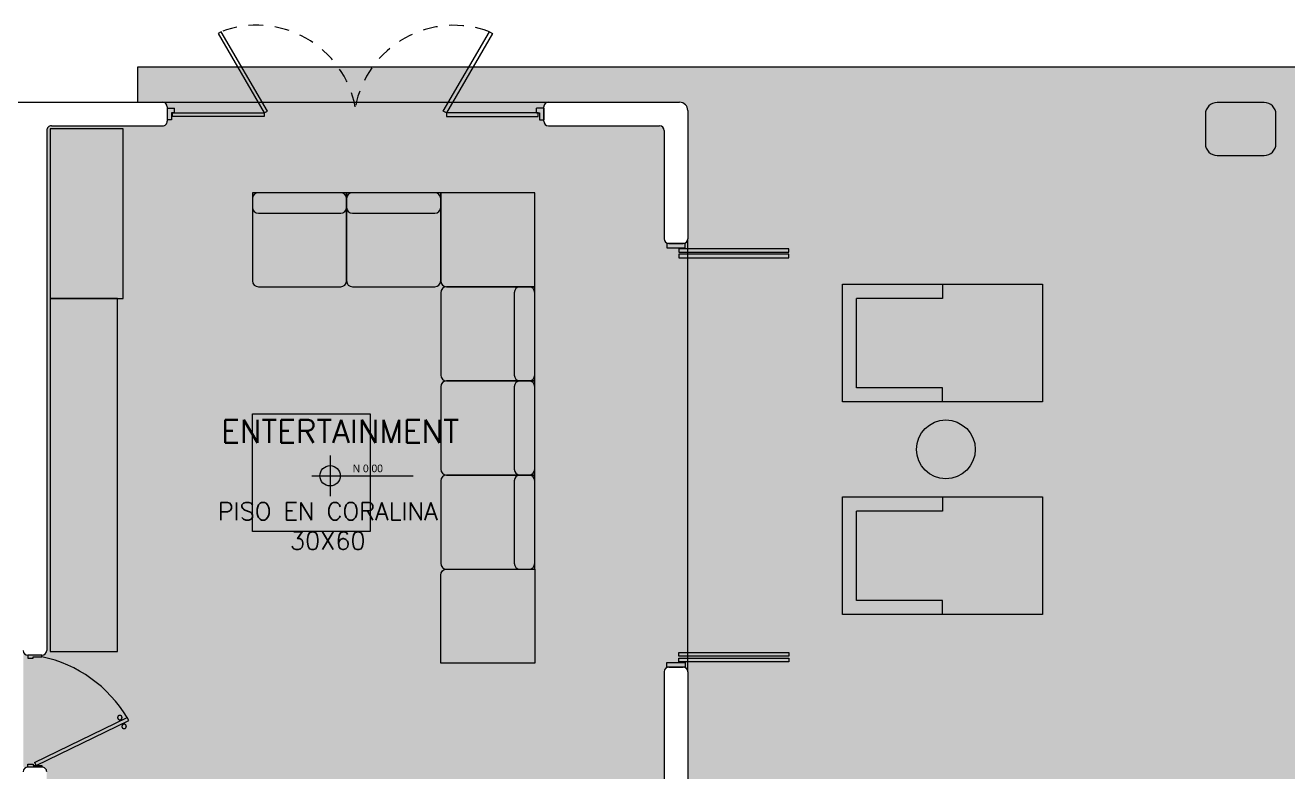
# Model space of a CAD drawing. Header units: metres. Extents: x 8 to 2416, y -346 to 476.
# Drawn here: x 142.78 to 153.52, y -176.48 to -170.14 of the extents above; entities that cross this region are included whole.
import ezdxf

# ---------------------------------------------------------------- set-up
doc = ezdxf.new("R2010")
doc.units = ezdxf.units.M
doc.linetypes.add('0', pattern=[0])
doc.linetypes.add('HIDDEN2', pattern=[0.1875, 0.125, -0.0625])
doc.layers.get('0').update_dxf_attribs({"color": 250, "linetype": '0', "lineweight": 20})
for name, color, linetype, lineweight in [('A-DOOR', 35, 'Continuous', 5), ('A-WALL', 250, 'Continuous', 20), ('baños', 140, 'Continuous', 0), ('MOBILIARIOS', 252, 'Continuous', 0), ('piso', 253, 'Continuous', 0), ('SE-2', 252, 'Continuous', 9), ('SE-3', 253, 'Continuous', 5), ('textos', 7, 'Continuous', 0)]:
    doc.layers.add(name, color=color, linetype=linetype, lineweight=lineweight)
doc.layers.add('hatch piso', color=253, linetype='Continuous', lineweight=0, transparency=0.7)
doc.styles.add('ESC100-2mm', font='arial.ttf', dxfattribs={"height": 0.15})
doc.styles.get("Standard").update_dxf_attribs({"font": 'arial.ttf', "height": 0.1875})

# ---------------------------------------------------------------- blocks, each defined once
blk = doc.blocks.new('puerta 1.00')
at = {"layer": 'A-DOOR'}
for p, q in [((-0.1499909777825792, -0.01249999999998863), (-0.9369131065861893, -0.3949003899592327)), ((-0.1376018300305759, -0.03799499105906534), (-0.9245239588341292, -0.4203953810183521)), ((-0.1376018300305759, -0.03799499105906534), (-0.1499909777825792, -0.01249999999998863)), ((-0.9369131065861893, -0.3949003899592185), (-0.9245239588341292, -0.4203953810182952)), ((-0.8945933787151716, -0.3743353558235185), (-0.8995626804436938, -0.3641092849366885)), ((-0.8776654875668441, -0.3661093421694943), (-0.8826347892953663, -0.3558832712826359)), ((-0.8822042309632252, -0.3998303468828937), (-0.8772349292346462, -0.4100564177697379)), ((-0.8652763398148409, -0.391604333228571), (-0.8603070380863755, -0.4018304041154153))]:
    blk.add_line(p, q, dxfattribs=at)
for points in [[(-0.08000000000000003, 0), (-0.07999999999977266, -0.02502577938815875), (-0.1250000000001364, -0.02502577938815875), (-0.1250000000001364, -0.01249999999998863), (-0.2000000000002728, -0.01249999999998863), (-0.2000000000002728, 0), (-0.08000000000000003, 0)], [(-0.08000000000000003, -0.949999999999676), (-0.07999999999977266, -0.9249742206115172), (-0.1250000000001364, -0.9249742206115172), (-0.1250000000001364, -0.9374999999996874), (-0.2000000000002728, -0.9374999999996874), (-0.2000000000002728, -0.949999999999676), (-0.08000000000000003, -0.949999999999676)]]:
    blk.add_lwpolyline(points, dxfattribs=at)
blk.add_arc((0.0366406024470507, 0.1601847667154885), 1.12290276596214, 211.1335814021241, 257.8342745107439, dxfattribs=at)
for points in [[(-0.8982293876285894, -0.3641570476290497), (-0.9032723932726299, -0.3641552480922314), (-0.9120053357341931, -0.3591091255589873), (-0.9170452244890726, -0.3503725840241714), (-0.9170416254155498, -0.3402865727359341), (-0.9119955028824052, -0.3315536302744846), (-0.9032589613473192, -0.3265137415195056), (-0.8931729500592382, -0.3265173405931563), (-0.8844400075977319, -0.3315634631261162), (-0.8794001188427956, -0.3403000046612163), (-0.8794037179163752, -0.3503860159494536), (-0.8844498404495198, -0.3591189584108889), (-0.8931863819846058, -0.3641588471658821), (-0.8982293876285894, -0.3641570476290497)], [(-0.8616537628267338, -0.4394241479959078), (-0.8666967684707743, -0.4394223484592317), (-0.8754297109322806, -0.4343762259259734), (-0.8804695996872169, -0.4256396843908874), (-0.8804660006136942, -0.4155536731029486), (-0.8754198780805496, -0.4068207306414706), (-0.8666833365455204, -0.4017808418864917), (-0.8565973252574395, -0.4017844409598581), (-0.8478643827958763, -0.4068305634931022), (-0.8428244940409968, -0.4155671050282024), (-0.8428280931145196, -0.4256531163161554), (-0.8478742156476073, -0.4343860587779034), (-0.8566107571826933, -0.4394259475325839), (-0.8616537628267338, -0.4394241479959078)]]:
    blk.add_open_spline(points, degree=2, dxfattribs=at)
blk = doc.blocks.new('A$C9daa110d')
at = {"layer": 'A-DOOR'}
for p, q in [((0.03499999968198608, 0.0005169954367829632), (0, 0.0005227126059708098)), ((1.633476927054289e-05, 0.1005227127141595), (0.06001633402468087, 0.100512911852725)), ((1.633476927054289e-05, 0.1005227127141595), (3.26695385979292e-05, 0.0005227126059708098)), ((0.03500980054343472, 0.06051699469219329), (0.03499999968198608, 0.0005169954367829632)), ((0.06000980011680213, 0.06051291099994671), (0.03500980054343472, 0.06051699469219329)), ((0.06000980011680213, 0.06051291099994671), (0.0600163340244535, 0.1005129105035465)), ((3.14000973762586, 0.06000980011684476), (3.140016271533511, 0.1000097996204445)), ((3.14000973762586, 0.06000980011684476), (3.165009737199227, 0.06000571642459818)), ((3.200016270789149, 0.1000000001081887), (3.140016271533739, 0.1000098009696231)), ((3.165009737199227, 0.06000571642459818), (3.164999936337779, 5.717169187846594e-06)), ((3.164999936337779, 5.717169187846594e-06), (3.199999936019822, 0)), ((3.200016270789149, 0.1000000001081887), (3.199999936019822, 0))]:
    blk.add_line(p, q, dxfattribs=at)
for points in [[(0.4314092330020003, 0.7340958945085703), (0.8247074544361226, 0.06038799940252204), (0.8508633782872153, 0.07565734447823758), (0.457565156853093, 0.7493652395843071)], [(2.765838793269268, 0.7337145708262867), (2.372320495568999, 0.060135200383165), (2.346169561538147, 0.07541308966342086), (2.739687859238416, 0.748992460106571)], [(0.04460117791131779, 0.06051542796283371), (0.8247074544361226, 0.06038799940252204), (0.8247025071707412, 0.03010128239537835), (0.04459623064587959, 0.03022871095569002)], [(3.152426772093804, 0.06000777182291728), (2.372320495568999, 0.060135200383165), (2.372315548303675, 0.02984848337602131), (3.15242182482848, 0.02972105481577358)]]:
    blk.add_lwpolyline(points, close=True, dxfattribs=at)
at = {"layer": 'A-DOOR', "linetype": 'HIDDEN2'}
for centre, start, end in [((0.7599614829443908, -0.04884637082306398), 10.76134296711832, 110.7488073156987), ((2.43703077724183, -0.04912031622266966), 69.23247441770859, 169.2199387662857)]:
    blk.add_arc(centre, 0.8535720901146175, start, end, dxfattribs=at)
blk = doc.blocks.new('A$C19a6c55b')
at = {"layer": 'A-DOOR'}
for points in [[(-1.728039933368564e-11, 3.562536612712151), (0.1553727816562969, 3.562536612712151), (0.1553727816562969, 3.600000000031727), (-1.728039933368564e-11, 3.600000000031727)], [(0.1005140850720636, 3.525121904975762), (1.035720050799682, 3.525121904975762), (1.035720050799682, 3.555408622386935), (0.1005140850720636, 3.555408622386935)], [(0.1005140850720636, 3.477433492034365), (1.035720050799682, 3.477433492034365), (1.035720050799682, 3.507720209445537), (0.1005140850720636, 3.507720209445537)], [(0.1005140850720636, 0.122566508029152), (1.035720050799682, 0.122566508029152), (1.035720050799682, 0.09227979061797953), (0.1005140850720636, 0.09227979061797953)], [(-1.728039933368564e-11, 0.0374633873513659), (0.1553727816562969, 0.0374633873513659), (0.1553727816562969, 3.178968199790688e-11), (-1.728039933368564e-11, 3.178968199790688e-11)], [(0.1005140850720636, 0.07487809508775456), (1.035720050799682, 0.07487809508775456), (1.035720050799682, 0.04459137767658206), (0.1005140850720636, 0.04459137767658206)]]:
    blk.add_lwpolyline(points, close=True, dxfattribs=at)
blk = doc.blocks.new('PL BASE 1N NASAS 09')
at = {"layer": 'textos', "transparency": 33554534}
h = blk.add_hatch(color=256, dxfattribs=at)
h.dxf.hatch_style = 1
h.paths.add_polyline_path([(-96.4221765070868, -38.33790241940174, 0.4142135623730951), (-96.50872169514814, -38.42444760761451), (-96.4221765070868, -38.42444760761451)])
h.paths.add_polyline_path([(-96.33563131887404, -38.42444760761451), (-96.4221765070868, -38.42444760761451), (-96.4221765070868, -38.51099279582728, 0.4142135623730951)])
at = {"layer": 'A-WALL'}
for p, q in [((-99.09107123374102, -35.2497188032527), (-97.84607123374093, -35.2497188032527)), ((-97.80607123374092, -35.28971880325268), (-97.80607123374087, -35.40971880325284)), ((-94.56607123374091, -35.2497188032527), (-93.45152734075836, -35.24971880325276)), ((-93.38107123374107, -35.31971880325276), (-93.38107123374107, -36.40971880325224)), ((-98.83107123374128, -35.48971880325276), (-98.83107123374128, -39.90971880325301)), ((-98.79107123374128, -35.44971880325276), (-97.84607123374087, -35.44971880325286)), ((-94.56607123374093, -35.44971880325265), (-93.62107123374092, -35.44971880325304)), ((-93.58107123374093, -35.48971880325303), (-93.58107123374084, -36.40971880325225)), ((-93.54107123374084, -36.44971880325224), (-93.42107123374107, -36.44971880325224)), ((-98.87107123374129, -39.94971880325301), (-98.9910712337411, -39.94971880325301)), ((-93.58107123374116, -40.0897188032535), (-93.58107123374145, -41.00971880320613)), ((-93.54107123374115, -40.04971880325351), (-93.42107123374129, -40.04971880325351)), ((-93.38107123374128, -40.0897188032535), (-93.38107123374107, -41.29971880325277)), ((-98.87107123374132, -40.899718803253), (-98.99107123374127, -40.899718803253))]:
    blk.add_line(p, q, dxfattribs=at)
at = {"layer": 'A-WALL', "transparency": 33554684}
blk.add_line((-94.60607123374092, -35.40971880325265), (-94.60607123374092, -35.2897188032527), dxfattribs=at)
at = {"layer": 'A-WALL'}
blk.add_lwpolyline([(-88.48107123374098, -35.25184952387988), (-88.88107123374107, -35.25184952387988, 0.414213562373095), (-88.98107123374098, -35.35184952387985), (-88.98107123374098, -35.60184952387985, 0.414213562373095), (-88.88107123374107, -35.70184952387982), (-88.48107123374098, -35.70184952387982, 0.414213562373095), (-88.38107123374107, -35.60184952387985), (-88.38107123374107, -35.35184952387985, 0.414213562373095)], format="xyb", close=True, dxfattribs=at)
for centre, radius, start, end in [((-97.84607123374093, -35.2897188032527), 0.04, 2.712377032352087e-11, 90), ((-94.56607123374091, -35.2897188032527), 0.04, 89.999999999997, 180), ((-93.45107123374106, -35.31971880325276), 0.07, 0, 89.9999999999974), ((-97.84607123374087, -35.40971880325286), 0.04, 269.9999999999938, 2.713649254224673e-11), ((-98.79107123374128, -35.48971880325276), 0.04, 89.99999999999356, 180), ((-93.62107123374093, -35.48971880325304), 0.04, 5.699553989182623e-12, 89.99999999997654), ((-93.54107123374084, -36.40971880325224), 0.04, 180.0000000000055, 270), ((-93.42107123374107, -36.40971880325224), 0.04, 270, 0), ((-98.9910712337411, -39.90971880325301), 0.04, 180, 270), ((-98.87107123374129, -39.90971880325301), 0.04, 270, 0), ((-93.54107123374115, -40.08971880325351), 0.04, 90, 179.9999999999817), ((-93.42107123374129, -40.08971880325351), 0.04, 1.03304416053935e-11, 90), ((-98.99107123374127, -40.939718803253), 0.04, 90, 179.9999999999729), ((-98.87107123374132, -40.939718803253), 0.04, 359.9999999999728, 90)]:
    blk.add_arc(centre, radius, start, end, dxfattribs=at)
at = {"layer": 'A-WALL', "transparency": 33554684}
blk.add_arc((-94.56607123374091, -35.40971880325265), 0.04, 180, 269.9999999999764, dxfattribs=at)
at = {"layer": 'piso'}
for p, q in [((-98.05647123374122, -34.94971880315948), (-88.18107123374102, -34.94971880325275)), ((-98.05601512672385, -35.24971880315947), (-98.05601512672385, -34.94971880315948)), ((-97.84607123374093, -35.2497188032527), (-94.56607123374091, -35.2497188032527))]:
    blk.add_line(p, q, dxfattribs=at)
at = {"layer": 'piso', "transparency": 33554687}
blk.add_line((-93.38107123374128, -40.08971880325351), (-93.38107123374107, -36.40971880325224), dxfattribs=at)
at = {"layer": 'textos'}
for p, q in [((-96.4221765070868, -38.25046963376688), (-96.4221765070868, -38.59842558146214)), ((-96.57599192292564, -38.42444760761451), (-95.7151179430255, -38.42444760761451))]:
    blk.add_line(p, q, dxfattribs=at)
blk.add_circle((-96.4221765070868, -38.42444760761451), 0.08654518812586502, dxfattribs=at)
at = {"color": 1}
blk.add_blockref('A$C9daa110d', (-97.80607953531168, -35.39971880330693), dxfattribs=at)
at = {"layer": 'A-DOOR', "rotation": 180}
blk.add_blockref('puerta 1.00', (-99.07107123374143, -40.899718803253), dxfattribs=at)
at = {"layer": 'SE-2', "xscale": -1, "rotation": 180}
blk.add_blockref('A$C19a6c55b', (-93.55875762456046, -36.44971880322045), dxfattribs=at)
at = {"layer": 'textos', "insert": (-97.48202518313633, -38.14327145413279), "char_height": 0.195, "width": 3.404876511770499, "attachment_point": 7}
blk.add_mtext('{\\Fromans|c0; ENTERTAINMENT}', dxfattribs=at)
at = {"layer": 'textos', "insert": (-96.22920878634959, -38.32906035500774), "char_height": 0.065, "attachment_point": 1, "style": 'ESC100-2mm'}
blk.add_mtext_dynamic_manual_height_columns('{\\Ftxt|c0;N 0.00}', width=2.216942068900153, gutter_width=0.5, heights=[0], dxfattribs=at)
blk = doc.blocks.new('PL MUEBLES 1N NASAS 09')
at = {"layer": 'hatch piso'}
h = blk.add_hatch(dxfattribs=at)
h.set_pattern_fill('AR-BRSTD', color=256, scale=0.002, angle=-90.00000000000001)
h.set_pattern_definition([(270, (32.50438192473212, 232.0100725299642), (0.1354836, -2.178742458197296e-17), []), (0, (32.50438192473212, 232.0100725299642), (0.1354836, 0.2032), [0.1354836, -0.1354836])])
h.paths.add_polyline_path([(77.64229406997623, 53.25491652137001), (75.08047333544067, 53.25491652137001), (75.08047333544044, 47.44807486002907), (74.08047333542248, 47.44807486007264), (74.08047333544073, 53.25357486007555), (64.20552944245787, 53.25357486007555), (64.20552944245782, 52.9535748600422), (68.88047333544063, 52.95357486001596), (68.880473335447, 32.95357486002914), (64.20554418686284, 32.95357486002335), (64.20554418684607, 32.65357486003462), (74.0804733354226, 32.65357486001759), (74.08047333542282, 38.4589972278072), (75.08047333544067, 38.45899722776363), (75.08047333544044, 32.65491652136998), (77.64229406997623, 32.65491652136998)])
h.paths.add_polyline_path([(72.26297461204848, 46.10878603823181), (72.26297461204848, 45.65878603823199), (72.68813298355411, 45.65878603823199), (72.68813298355411, 44.65878603823199), (70.08813298355398, 44.65878603823199), (70.08813298355398, 45.65878603823199), (70.50487204015616, 45.65878603823199), (70.50487204015616, 46.10878603823181)], flags=16)
h.paths.add_polyline_path([(70.19505878956664, 48.59953696519079), (70.19505878956664, 49.59953696519079), (71.89505878956669, 49.59953696519079), (71.89505878956669, 48.59953696519079)], flags=16)
edge = h.paths.add_edge_path(flags=16)
edge.add_arc((73.38047333544063, 47.14807486002934), 0.1000000000000227, 90, 180, ccw=False)
edge.add_line((73.38047333544063, 47.24807486002936), (73.78047333544049, 47.24807486002936))
edge.add_arc((73.78047333544055, 47.14807486002928), 0.1000000000000796, 3.26281224261038e-11, 90.00000000003263, ccw=False)
edge.add_line((73.88047333544063, 47.14807486002934), (73.8804733354406, 46.89807486002937))
edge.add_arc((73.78047333544062, 46.89807486002935), 0.0999999999999801, -90.00000000000819, 8.185452315956354e-12, ccw=False)
edge.add_line((73.7804733354406, 46.79807486002937), (73.38047333544051, 46.79807486002937))
edge.add_arc((73.38047333544048, 46.89807486002937), 0.09999999999999432, 180, 270.00000000001626, ccw=False)
edge.add_line((73.28047333544049, 46.89807486002937), (73.2804733354406, 47.14807486002934))
edge = h.paths.add_edge_path(flags=16)
edge.add_arc((71.0742145383112, 50.00336760197825), 0.25, 0, 360)
edge = h.paths.add_edge_path(flags=16)
edge.add_ellipse((71.53813297908363, 43.9233636517568), major_axis=(0.7999549386161108, 0.008490947165668672), ratio=0.4192585178968346, start_angle=0, end_angle=360)
h.paths.add_polyline_path([(72.68813298355411, 44.30739295435234), (73.48813298360068, 44.30739295435234), (73.48813298360068, 43.50739295430577), (72.68813298355411, 43.50739295430577)], flags=16)
h.paths.add_polyline_path([(70.08813298355398, 44.30739295435234), (70.08813298355398, 43.50739295430577), (69.28813298350741, 43.50739295430577), (69.28813298350741, 44.30739295435234)], flags=16)
h.paths.add_polyline_path([(70.19505878956664, 50.40719823876572), (70.19505878956664, 51.40719823876572), (71.89505878956669, 51.40719823876572), (71.89505878956669, 50.40719823876572)], flags=16)
edge = h.paths.add_edge_path(flags=16)
edge.add_ellipse((71.53813297908363, 41.98370843603601), major_axis=(0.7999549386161108, -0.008490947165668672), ratio=0.4192585178968346, start_angle=0, end_angle=360, ccw=False)
h.paths.add_polyline_path([(72.68813298355411, 42.39967913348704), (73.48813298360068, 42.39967913348704), (73.48813298360068, 41.59967913344047), (72.68813298355411, 41.59967913344047)], flags=16)
h.paths.add_polyline_path([(70.08813298355398, 42.39967913348704), (70.08813298355398, 41.59967913344047), (69.28813298350741, 41.59967913344047), (69.28813298350741, 42.39967913348704)], flags=16)
edge = h.paths.add_edge_path(flags=16)
edge.add_line((73.28047333544072, 52.59594413940195), (73.28047333544063, 52.84594413940189))
edge.add_arc((73.38047333544061, 52.84594413940191), 0.0999999999999801, 89.99999999999193, 180.0000000000081, ccw=False)
edge.add_line((73.38047333544063, 52.94594413940189), (73.78047333544072, 52.94594413940189))
edge.add_arc((73.78047333544069, 52.84594413940195), 0.09999999999993747, -3.26281224261038e-11, 89.99999999998369, ccw=False)
edge.add_line((73.88047333544063, 52.84594413940189), (73.88047333544071, 52.59594413940195))
edge.add_arc((73.78047333544073, 52.59594413940194), 0.0999999999999801, -90.00000000000819, 8.185452315956354e-12, ccw=False)
edge.add_line((73.78047333544072, 52.49594413940196), (73.38047333544063, 52.49594413940196))
edge.add_arc((73.38047333544066, 52.59594413940189), 0.09999999999993747, 179.9999999999674, 269.99999999998374, ccw=False)
h.paths.add_polyline_path([(72.68813298355411, 41.24828604956082), (72.68813298355411, 40.24828604956082), (72.26297461204848, 40.24828604956082), (72.26297461204848, 39.798286049561), (70.50487204015616, 39.798286049561), (70.50487204015616, 40.24828604956082), (70.08813298355398, 40.24828604956082), (70.08813298355398, 41.24828604956082)], flags=16)
edge = h.paths.add_edge_path(flags=16)
edge.add_line((73.38047333544051, 39.0989972277639), (73.7804733354406, 39.0989972277639))
edge.add_arc((73.78047333544063, 38.99899722776391), 0.09999999999999432, 0, 90.00000000001631, ccw=False)
edge.add_line((73.88047333544063, 38.99899722776391), (73.88047333544051, 38.74899722776394))
edge.add_arc((73.78047333544049, 38.74899722776394), 0.1000000000000227, -90, 0, ccw=False)
edge.add_line((73.78047333544049, 38.64899722776391), (73.38047333544063, 38.64899722776391))
edge.add_arc((73.38047333544057, 38.74899722776399), 0.1000000000000796, 180.0000000000326, 270.00000000003257, ccw=False)
edge.add_line((73.28047333544049, 38.74899722776394), (73.2804733354406, 38.99899722776391))
edge.add_arc((73.38047333544057, 38.99899722776394), 0.0999999999999659, 90.00000000003263, 180.0000000000163, ccw=False)
edge = h.paths.add_edge_path(flags=0)
edge.add_line((70.48365891830525, 36.79522317820329), (70.4398800839295, 36.82292017399391))
edge.add_line((70.4398800839295, 36.82292017399391), (70.4131478727083, 36.78066631164694))
edge.add_line((70.4131478727083, 36.78066631164694), (70.32864014801484, 36.83413073408965))
edge.add_arc((70.19497909190825, 36.62286142235588), 0.2499999999999819, 57.68021319181359, 237.6802131918136)
edge.add_line((70.06131803580166, 36.41159211062211), (70.14582576049537, 36.3581276881792))
edge.add_line((70.14582576049537, 36.3581276881792), (70.11909354927406, 36.3158738258324))
edge.add_line((70.11909354927406, 36.3158738258324), (70.1731394557655, 36.28168129270685))
edge.add_arc((71.25621804709692, 35.97743506840928), 1.124999999999911, 133.3709649465783, 164.3094841489595, ccw=False)
edge = h.paths.add_edge_path(flags=16)
edge.add_arc((70.00419201307986, 35.98652027748952), 0.2909391300207996, 89.2588743430332, 335.97933893623923, ccw=False)
edge.add_line((70.00795522989785, 36.27743506841023), (70.1079552298981, 36.2774350684102))
edge.add_line((70.1079552298981, 36.2774350684102), (70.1079552298981, 36.22743506841022))
edge.add_line((70.1079552298981, 36.22743506841022), (70.00795522989739, 36.22743506841022))
edge.add_arc((70.00795522989732, 35.97743506841022), 0.25, 89.99999999998371, 269.9999999999902)
edge.add_line((70.00795522989728, 35.72743506841022), (70.10795522989741, 35.72743506841022))
edge.add_line((70.10795522989741, 35.72743506841022), (70.10795522989719, 35.67743506841012))
edge.add_line((70.10795522989719, 35.67743506841012), (70.17985118550013, 35.67743506841003))
edge.add_line((70.17985118550013, 35.67743506841003), (70.11909354927406, 35.63899631098781))
edge.add_line((70.11909354927406, 35.63899631098781), (70.14582576049537, 35.59674244864101))
edge.add_line((70.14582576049537, 35.59674244864101), (70.06131803580149, 35.54327802619801))
edge.add_arc((70.19497909190824, 35.33200871446432), 0.2499999999999934, 122.3197868082271, 302.3197868081512)
edge.add_line((70.3286401480147, 35.12073940273046), (70.4131478727083, 35.17420382517327))
edge.add_line((70.4131478727083, 35.17420382517327), (70.4398800839295, 35.1319499628263))
edge.add_line((70.4398800839295, 35.1319499628263), (70.35537235923601, 35.07848554038364))
edge.add_arc((70.18980004316087, 35.32865709781886), 0.3000000000000866, 211.2742799023337, 303.49798923904575, ccw=False)
edge.add_arc((70.28470962891768, 34.84717721287504), 0.4790926908531943, -37.75931426553501, 137.1634994422355, ccw=False)
edge.add_arc((70.6181354084435, 34.76621458644701), 0.2171929796369701, 282.0494044415422, 481.7281917725827)
edge.add_line((70.5039157446194, 34.95094860821749), (70.54397861828869, 35.04257265611608))
edge.add_line((70.54397861828869, 35.04257265611608), (70.58979064223826, 35.02254121928166))
edge.add_line((70.58979064223826, 35.02254121928166), (70.54972776856889, 34.93091717138276))
edge.add_arc((70.78995102193791, 34.85629014508434), 0.2515480163176458, -29.977208623414526, 162.7422291662654, ccw=False)
edge.add_line((71.00784800806281, 34.73060280303662), (71.04791088173232, 34.82222685093558))
edge.add_line((71.04791088173232, 34.82222685093558), (71.09372290568177, 34.80219541410091))
edge.add_line((71.09372290568177, 34.80219541410091), (71.12252649154783, 34.86806939889908))
edge.add_line((71.12252649154783, 34.86806939889908), (71.1334043820147, 34.79700112235417))
edge.add_line((71.1334043820147, 34.79700112235417), (71.18282877310111, 34.80456614487588))
edge.add_line((71.18282877310111, 34.80456614487588), (71.19795881814392, 34.70571736270335))
edge.add_arc((71.44301081336786, 34.75706609966703), 0.2503740664505842, 5.569938851973177, 191.8346553073248, ccw=False)
edge.add_line((71.69220272900674, 34.78136758791845), (71.67707268396379, 34.88021637009109))
edge.add_line((71.67707268396379, 34.88021637009109), (71.72649707505019, 34.8877813926126))
edge.add_line((71.72649707505019, 34.8877813926126), (71.71561918458355, 34.95884966915656))
edge.add_line((71.71561918458355, 34.95884966915656), (71.76280808590553, 34.90460728698221))
edge.add_line((71.76280808590553, 34.90460728698221), (71.80053091865756, 34.93742478062785))
edge.add_line((71.80053091865756, 34.93742478062785), (71.86616590594875, 34.86197911512375))
edge.add_arc((72.07366298416885, 35.00436117733337), 0.2516499336557487, 47.586710559375774, 214.4574572161482, ccw=False)
edge.add_line((72.24339423346777, 35.19015405157879), (72.17775924617666, 35.26559971708247))
edge.add_line((72.17775924617666, 35.26559971708247), (72.21548207892869, 35.29841721072793))
edge.add_line((72.21548207892869, 35.29841721072793), (72.16120610725665, 35.36080599105202))
edge.add_line((72.16120610725665, 35.36080599105202), (72.23912736835058, 35.33311992811727))
edge.add_line((72.23912736835058, 35.33311992811727), (72.25586750521842, 35.38023434011251))
edge.add_line((72.25586750521842, 35.38023434011251), (72.35009632920836, 35.34675406637668))
edge.add_arc((72.42344946373964, 35.58600269563753), 0.2502410616760513, 67.92434522055379, 252.9545688689378, ccw=False)
edge.add_line((72.5174976978879, 35.81789818632751), (72.42326887389748, 35.85137846006347))
edge.add_line((72.42326887389748, 35.85137846006347), (72.44000901076555, 35.89849287205865))
edge.add_line((72.44000901076555, 35.89849287205865), (72.37226229730521, 35.92256383479929))
edge.add_line((72.37226229730521, 35.92256383479929), (72.44238290461084, 35.93844240095072))
edge.add_line((72.44238290461084, 35.93844240095072), (72.43134016512812, 35.98720773602298))
edge.add_line((72.43134016512812, 35.98720773602298), (72.52887083527327, 36.00929321498855))
edge.add_arc((72.44454272698913, 36.24652703388856), 0.2517759215585634, 95.9500134262143, 289.56847427955125, ccw=False)
edge.add_line((72.41844344044642, 36.49694656571191), (72.32091277030162, 36.47486108674644))
edge.add_line((72.32091277030162, 36.47486108674644), (72.30987003081913, 36.52362642181888))
edge.add_line((72.30987003081913, 36.52362642181888), (72.23974942351259, 36.50774785566722))
edge.add_line((72.23974942351259, 36.50774785566722), (72.2905173696027, 36.55865604834503))
edge.add_line((72.2905173696027, 36.55865604834503), (72.25511329697332, 36.59396258656756))
edge.add_line((72.25511329697332, 36.59396258656756), (72.3257263734188, 36.66477073182679))
edge.add_arc((72.14870601027216, 36.84130342293936), 0.2500000000000276, 315.0790306611175, 495.0790306611176)
edge.add_line((71.97168564712553, 37.01783611405193), (71.90107257068047, 36.94702796879307))
edge.add_line((71.90107257068047, 36.94702796879307), (71.8656684980511, 36.98233450701579))
edge.add_line((71.8656684980511, 36.98233450701579), (71.93628157449609, 37.05314265227432))
edge.add_arc((72.11193890494438, 36.94155232418589), 0.2081054998386675, -66.66126001738809, 147.5733142981679, ccw=False)
edge.add_arc((72.4600398191716, 37.86661616611086), 1.147321265390582, 197.4890942626398, 256.61195041888857, ccw=False)
edge.add_arc((71.34453005339905, 37.22257002107318), 0.3000000000000184, -4.056946773256527, 85.94305322670817, ccw=False)
edge.add_line((71.64377832119357, 37.20134564306127), (71.63670352852301, 37.10159622046302))
edge.add_line((71.63670352852301, 37.10159622046302), (71.58682881722387, 37.10513361679813))
edge.add_line((71.58682881722387, 37.10513361679813), (71.59390360989457, 37.20488303939655))
edge.add_arc((71.3445300533992, 37.22257002107347), 0.2499999999999791, 355.9430532266679, 535.9430532266679)
edge.add_line((71.09515649690383, 37.24025700275038), (71.08808170423293, 37.14050758015145))
edge.add_line((71.08808170423293, 37.14050758015145), (71.0382069929338, 37.14404497648678))
edge.add_line((71.0382069929338, 37.14404497648678), (71.03312050313633, 37.07232917590233))
edge.add_line((71.03312050313633, 37.07232917590233), (70.99907654134853, 37.1356540296149))
edge.add_line((70.99907654134853, 37.1356540296149), (70.9550373091119, 37.11197817643023))
edge.add_line((70.9550373091119, 37.11197817643023), (70.90768560274256, 37.20005664090368))
edge.add_arc((70.41794177396018, 37.58306046093398), 0.6217241703426248, 274.5528404303045, 321.9728396393702, ccw=False)
edge.add_line((70.46729328037719, 36.9632981090582), (70.5146449867463, 36.875219644585))
edge.add_line((70.5146449867463, 36.875219644585), (70.47060575450968, 36.85154379140064))
edge.add_line((70.47060575450968, 36.85154379140064), (70.42325404814054, 36.93962225587381))
edge.add_arc((70.68451263027005, 37.08708056613028), 0.3000000000000281, 117.21733312906969, 209.4410424654766, ccw=False)
edge.add_arc((71.72346180163836, 36.36551926102893), 1.536286398669192, 139.9591478279679, 198.8921358504717)
edge = h.paths.add_edge_path(flags=0)
edge.add_arc((71.25621804708152, 35.9774350684101), 0.6999999999999886, 0, 360)
edge = h.paths.add_edge_path(flags=16)
edge.add_line((73.38047333544063, 33.41112794839165), (73.78047333544049, 33.41112794839165))
edge.add_arc((73.78047333544055, 33.31112794839157), 0.1000000000000796, 3.26281224261038e-11, 90.00000000003263, ccw=False)
edge.add_line((73.88047333544063, 33.31112794839163), (73.88047333544051, 33.06112794839163))
edge.add_arc((73.78047333544049, 33.06112794839163), 0.1000000000000227, -90, 0, ccw=False)
edge.add_line((73.78047333544049, 32.96112794839161), (73.38047333544063, 32.96112794839161))
edge.add_arc((73.38047333544057, 33.06112794839169), 0.1000000000000796, 180.0000000000326, 270.00000000003257, ccw=False)
edge.add_line((73.28047333544049, 33.06112794839163), (73.2804733354406, 33.31112794839163))
edge.add_arc((73.38047333544063, 33.31112794839163), 0.1000000000000227, 90, 180, ccw=False)
at = {"layer": 'MOBILIARIOS', "transparency": 33554684}
for p, q in [((70.19505878956664, 50.40719823876572), (70.19505878956664, 51.40719823876572)), ((70.19505878956664, 51.40719823876572), (71.89505878956669, 51.40719823876572)), ((71.04505878956678, 51.40719823876572), (71.04505878956678, 51.28719823876582)), ((71.89505878956669, 51.40719823876572), (71.89505878956669, 50.40719823876572)), ((70.31505878956676, 50.52719823876561), (70.31505878956676, 51.28719823876582)), ((71.04505878956678, 51.28719823876582), (70.31505878956676, 51.28719823876582)), ((71.04505878956678, 50.52719823876561), (70.31505878956676, 50.52719823876561)), ((71.04505878956678, 50.40719823876572), (71.04505878956678, 50.52719823876561)), ((71.89505878956669, 50.40719823876572), (70.19505878956664, 50.40719823876572)), ((70.19505878956664, 48.59953696519079), (70.19505878956664, 49.59953696519079)), ((70.19505878956664, 49.59953696519079), (71.89505878956669, 49.59953696519079)), ((71.04505878956678, 49.59953696519079), (71.04505878956678, 49.4795369651909)), ((71.89505878956669, 49.59953696519079), (71.89505878956669, 48.59953696519079)), ((70.31505878956676, 48.71953696519068), (70.31505878956676, 49.4795369651909)), ((71.04505878956678, 49.4795369651909), (70.31505878956676, 49.4795369651909)), ((71.04505878956678, 48.71953696519068), (70.31505878956676, 48.71953696519068)), ((71.04505878956678, 48.59953696519079), (71.04505878956678, 48.71953696519068)), ((71.89505878956669, 48.59953696519079), (70.19505878956664, 48.59953696519079))]:
    blk.add_line(p, q, dxfattribs=at)
at = {"layer": 'MOBILIARIOS'}
for points in [[(64.08167099409064, 51.28578605757563), (64.08167099409064, 52.72878159871804), (63.45870751432011, 52.72878159871804), (63.45870751432011, 51.28578605757563)], [(64.03342114036076, 48.28426872272546), (64.03342114036076, 51.28578605757563), (63.45870751432011, 51.28578605757563), (63.45870751432011, 48.28426872272546)], [(65.17947424459675, 50.30457044035058), (66.17947424460117, 50.30457044035313), (66.179474244601, 49.30457044035344), (65.17947424459656, 49.30457044035089)]]:
    blk.add_lwpolyline(points, close=True, dxfattribs=at)
for points in [[(65.97971239075433, 52.18536370165931), (65.17971239075433, 52.18536370165931), (65.17971239075433, 51.43536370165931, 0.4142135623730951), (65.22971239075433, 51.38536370165932), (65.92971239075433, 51.38536370165932, 0.4142135623730951), (65.97971239075433, 51.43536370165931)], [(65.92971239075433, 52.18536370165931), (65.22971239075433, 52.18536370165931, 0.4142135623730951), (65.17971239075433, 52.13536370165932), (65.17971239075433, 52.06036370165931, 0.4142135623730951), (65.22971239075433, 52.01036370165932), (65.92971239075433, 52.01036370165931, 0.4142135623730951), (65.97971239075433, 52.06036370165931), (65.97971239075433, 52.13536370165931, 0.4142135623730951)], [(66.72971239075433, 52.18536370165931), (66.02971239075434, 52.18536370165931, 0.4142135623730951), (65.97971239075433, 52.13536370165932), (65.97971239075433, 52.06036370165931, 0.4142135623730951), (66.02971239075434, 52.01036370165932), (66.72971239075433, 52.01036370165932, 0.4142135623730951), (66.77971239075434, 52.06036370165931), (66.77971239075434, 52.13536370165931, 0.4142135623730951)], [(66.77971239075434, 52.18536370165931), (65.97971239075433, 52.18536370165931), (65.97971239075433, 51.43536370165931, 0.4142135623730951), (66.02971239075434, 51.38536370165932), (66.72971239075433, 51.38536370165932, 0.4142135623730951), (66.77971239075434, 51.43536370165931)], [(67.57971239075434, 52.18536370165931), (66.77971239075434, 52.18536370165931), (66.77971239075434, 51.43536370165931, 0.4142135623730951), (66.82971239075434, 51.38536370165932), (67.57971239075434, 51.38536370165932)], [(67.57971239075434, 50.58536370165931), (67.57971239075434, 51.38536370165932), (66.82971239075434, 51.38536370165932, 0.4142135623730951), (66.77971239075433, 51.33536370165932), (66.77971239075433, 50.63536370165932, 0.4142135623730951), (66.82971239075434, 50.58536370165932)], [(67.57971239075432, 50.63536370165932), (67.57971239075434, 51.33536370165931, 0.4142135623730951), (67.52971239075434, 51.38536370165932), (67.45471239075434, 51.38536370165932, 0.4142135623730951), (67.40471239075433, 51.33536370165931), (67.40471239075433, 50.63536370165932, 0.4142135623730951), (67.45471239075432, 50.58536370165931), (67.52971239075433, 50.58536370165931, 0.4142135623730951)], [(67.57971239075434, 49.78536370165931), (67.57971239075434, 50.58536370165931), (66.82971239075434, 50.58536370165932, 0.4142135623730951), (66.77971239075433, 50.53536370165931), (66.77971239075433, 49.83536370165931, 0.4142135623730951), (66.82971239075434, 49.78536370165931)], [(67.57971239075434, 49.83536370165931), (67.57971239075434, 50.53536370165931, 0.4142135623730951), (67.52971239075433, 50.58536370165931), (67.45471239075434, 50.58536370165931, 0.4142135623730951), (67.40471239075433, 50.53536370165931), (67.40471239075433, 49.83536370165931, 0.4142135623730951), (67.45471239075434, 49.78536370165931), (67.52971239075433, 49.78536370165931, 0.4142135623730951)], [(67.57971239075434, 48.98536370165932), (67.57971239075434, 49.78536370165931), (66.82971239075434, 49.78536370165931, 0.4142135623730951), (66.77971239075433, 49.73536370165932), (66.77971239075434, 49.03536370165931, 0.4142135623730951), (66.82971239075434, 48.98536370165932)], [(67.57971239075432, 49.03536370165931), (67.57971239075434, 49.73536370165932, 0.4142135623730951), (67.52971239075433, 49.78536370165931), (67.45471239075434, 49.78536370165931, 0.4142135623730951), (67.40471239075434, 49.73536370165932), (67.40471239075433, 49.03536370165931, 0.4142135623730951), (67.45471239075432, 48.98536370165932), (67.52971239075433, 48.98536370165932, 0.4142135623730951)], [(67.57971239075434, 48.1857637016592), (66.77971239075434, 48.1857637016592), (66.77971239075434, 48.93536370165931, -0.4142135623730951), (66.82971239075434, 48.98536370165932), (67.57971239075434, 48.98536370165932)]]:
    blk.add_lwpolyline(points, format="xyb", close=True, dxfattribs=at)
at = {"layer": 'MOBILIARIOS', "transparency": 33554684}
blk.add_circle((71.0742145383112, 50.00336760197825), 0.25, dxfattribs=at)
at = {"layer": 'baños'}
blk.add_blockref('PL BASE 1N NASAS 09', (162.2615445691817, 88.20329366328178), dxfattribs=at)

msp = doc.modelspace()

# ---------------------------------------------------------------- hatches: boundary and pattern name
at = {"layer": 'SE-3', "true_color": 0xffc78f, "transparency": 33554483}
h = msp.add_hatch(color=31, dxfattribs=at)
h.dxf.hatch_style = 1
edge = h.paths.add_edge_path()
edge.add_line((143.7421210798136, -170.7925323918492), (143.7416649727962, -170.4925323918493))
edge.add_line((143.7416649727962, -170.4925323918493), (153.6170649727964, -170.4925323919425))
edge.add_line((153.6170649727964, -170.4925323919425), (153.6170649727964, -176.2925323919425))
edge.add_line((153.6170649727964, -176.2925323919425), (154.6170649727962, -176.2925323919425))
edge.add_line((154.6170649727962, -176.2925323919425), (154.6170649727964, -170.4856907306016))
edge.add_line((154.6170649727964, -170.4856907306016), (157.1788857073319, -170.4856907306016))
edge.add_line((157.1788857073319, -170.4856907306016), (157.1788857073319, -191.0966130983363))
edge.add_line((157.1788857073319, -191.0966130983363), (154.6170649727962, -191.0966130983363))
edge.add_line((154.6170649727962, -191.0966130983363), (154.6170649727964, -185.2925323919426))
edge.add_line((154.6170649727964, -185.2925323919426), (153.6170649727964, -185.2925323919426))
edge.add_line((153.6170649727964, -185.2925323919426), (153.6170649727962, -191.0925323919426))
edge.add_line((153.6170649727962, -191.0925323919426), (143.7421358242102, -191.0925323919426))
edge.add_line((143.7421358242102, -191.0925323919426), (143.7421358242102, -190.7925323919426))
edge.add_line((143.7421358242102, -190.7925323919426), (148.3766527587502, -190.7925323919425))
edge.add_arc((148.3766527587503, -190.7525323919426), 0.03999999999990678, 269.9999999999185, 360.0000000001221)
edge.add_line((148.4166527587502, -190.7525323919425), (148.4170649727963, -170.8625323919426))
edge.add_arc((148.3470649727964, -170.8625323919425), 0.06999999999996476, 359.9999999999768, 450.0000000000232)
edge.add_line((148.3470649727963, -170.7925323919426), (143.7421210798136, -170.7925323918492))
h = msp.add_hatch(color=31, dxfattribs=at)
h.dxf.hatch_style = 1
edge = h.paths.add_edge_path()
edge.add_arc((148.1770649727983, -171.0325323919391), 0.03999999999632564, 359.999999994789, 450.0000000025648)
edge.add_line((148.1770649727965, -170.9925323919428), (147.2320649727965, -170.9925323919427))
edge.add_arc((147.232064972797, -170.9525323919422), 0.04000000000053205, 180.0000000003257, 269.9999999992672, ccw=False)
edge.add_line((147.1920649727965, -170.9525323919424), (147.1920649727965, -170.8325323919425))
edge.add_arc((147.2320649727965, -170.8325323919426), 0.04000000000002046, 90, 179.9999999999186, ccw=False)
edge.add_line((147.2320649727965, -170.7925323919425), (143.952661124094, -170.7925368346438))
edge.add_arc((143.9512829835188, -170.8340696093288), 0.04155563312573855, -11.015284104136413, 88.09950868545718, ccw=False)
edge.add_line((143.992073005995, -170.8420096792826), (143.9920530804223, -170.9535077116409))
edge.add_arc((143.9520649727965, -170.9525323919426), 0.04000000000003963, 270.0000000000407, 358.6028189726083, ccw=False)
edge.add_line((143.9520649727965, -170.9925323919427), (143.0070649727961, -170.9925323919425))
edge.add_arc((143.0070649727961, -171.0325323919425), 0.03999999999999204, 89.99999999995929, 180)
edge.add_line((142.9670649727961, -171.0325323919425), (142.9670649727961, -175.4525323919428))
edge.add_arc((142.9270649727961, -175.4525323919428), 0.04000000000002046, 274.15964229370377, 359.9999999999593, ccw=False)
edge.add_line((142.9299664006273, -175.4924270246212), (142.8050126771826, -175.4924797082821))
edge.add_arc((142.8070649727958, -175.4525323919433), 0.03999999999949056, 179.9999999993079, 267.0590117792732, ccw=False)
edge.add_line((142.7670649727963, -175.4525323919428), (142.7670649727961, -176.4425323919428))
edge.add_line((142.7670649727961, -176.4425323919428), (142.9289280145935, -176.4425758020575))
edge.add_arc((142.9270649727961, -176.4825323919428), 0.04000000000000582, 4.0813574742060155e-11, 87.3304234069904, ccw=False)
edge.add_line((142.9670649727961, -176.4825323919428), (142.9670649727961, -176.5525323919425))
edge.add_arc((143.0070649727961, -176.5525323919425), 0.03999999999999204, 179.9999999999593, 270.0000000000407)
edge.add_line((143.0070649727961, -176.5925323919425), (143.1021138506594, -176.5925323919424))
edge.add_arc((143.1021138506599, -176.6325323919424), 0.03999999999996362, -4.069988790433854e-11, 90.00000000069213, ccw=False)
edge.add_line((143.1421138506599, -176.6325323919424), (143.1421138506599, -176.8025323919425))
edge.add_arc((143.1021138506598, -176.8025323919425), 0.04000000000002046, 270, 359.9999999999186, ccw=False)
edge.add_line((143.1021138506598, -176.8425323919425), (147.1816376885989, -176.8425305064497))
edge.add_arc((147.182026064694, -176.8025323919444), 0.03999999999962469, 179.9999999994708, 269.4436834809396, ccw=False)
edge.add_line((147.1420260646944, -176.802532391944), (147.1420260646944, -176.6325323918959))
edge.add_arc((147.1820260646944, -176.6325323918959), 0.04000000000002046, 90.00000000085493, 179.9999999999186, ccw=False)
edge.add_line((147.1820260646938, -176.5925323918959), (148.1770649727959, -176.5925323918959))
edge.add_arc((148.1770649727959, -176.5525323918959), 0.04000000000002046, 270.0000000000814, 359.9999999999186)
edge.add_line((148.2170649727959, -176.552532391896), (148.2170649727963, -175.6325323919433))
edge.add_arc((148.2570649727963, -175.6325323919433), 0.03999999999999204, 90.64327949438461, 180.0000000000407, ccw=False)
edge.add_line((148.2566158884237, -175.5925349129824), (148.3770649727961, -175.592532391942))
edge.add_arc((148.3770649727938, -175.6325323919442), 0.04000000000226578, 1.3434942047751974e-09, 89.9999999967431, ccw=False)
edge.add_line((148.4170649727961, -175.6325323919433), (148.4170649727963, -171.952532391942))
edge.add_arc((148.3770649727963, -171.952532391942), 0.04000000000002046, 270, 359.9999999999593, ccw=False)
edge.add_line((148.3770649727963, -171.992532391942), (148.2561956129802, -171.992522943495))
edge.add_arc((148.2570649727976, -171.9525323919398), 0.04000000000229972, 180.0000000032569, 268.75463573184516, ccw=False)
edge.add_line((148.2170649727953, -171.952532391942), (148.2170649727946, -171.0325323919428))

# ---------------------------------------------------------------- block references
msp.add_blockref('PL MUEBLES 1N NASAS 09', (79.53659163735571, -223.7461072519716))

# ---------------------------------------------------------------- texts
at = {"layer": 'textos', "color": 5, "insert": (147.4763726201506, -174.5939449399959), "char_height": 0.15, "width": 4.239917131042262, "attachment_point": 9}
msp.add_mtext('\\pxqc;{\\Fromans|c0;PISO EN CORALINA ^J30X60}', dxfattribs=at)

doc.saveas('drawing.dxf')
